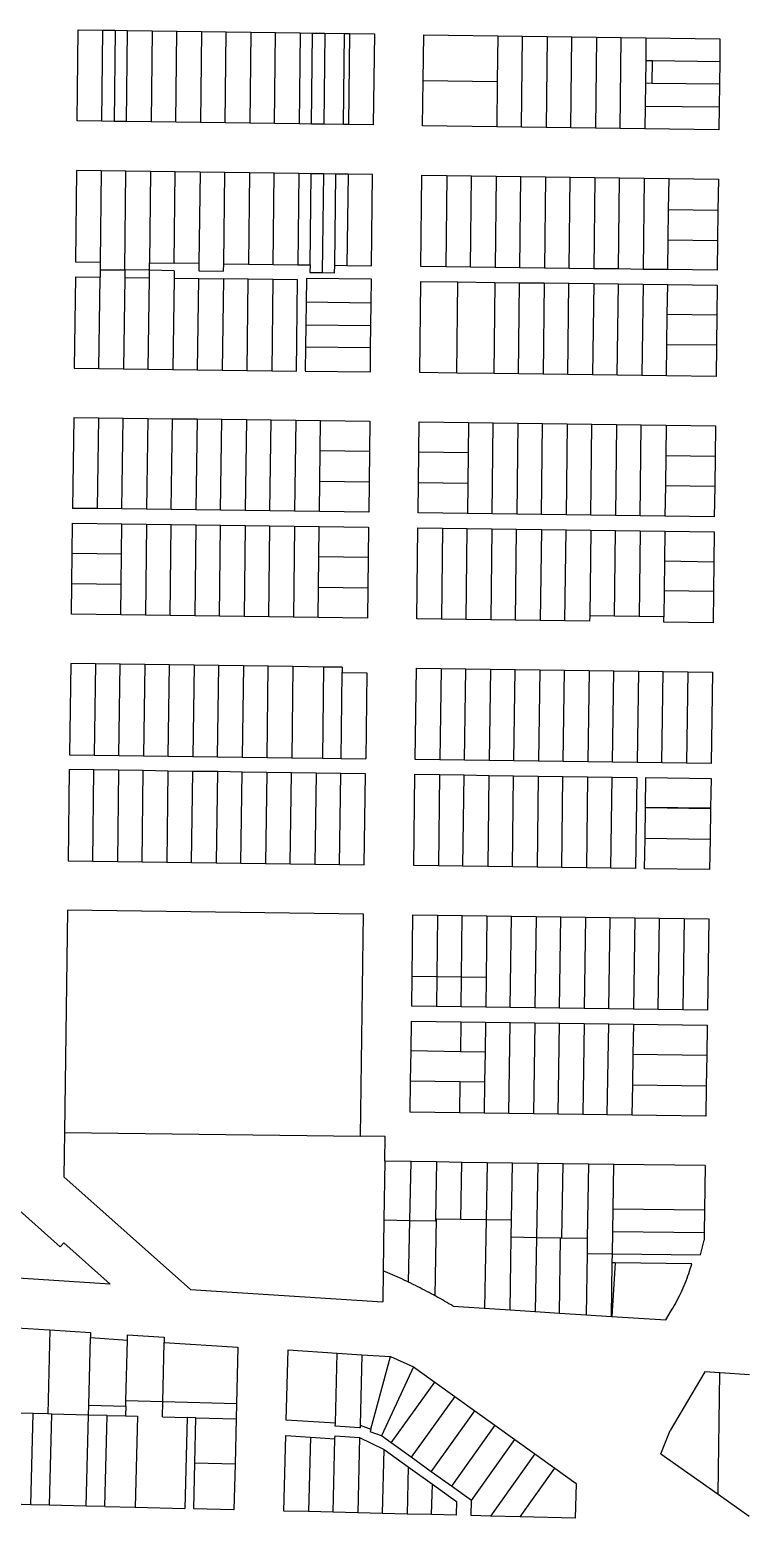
# Model space of a CAD drawing. Header units: inches. Extents: x 486468 to 494399, y 5455955 to 5460553.
# Drawn here: x 493224 to 493515, y 5455977 to 5456584 of the extents above; entities that cross this region are included whole.
import ezdxf

# ---------------------------------------------------------------- set-up
doc = ezdxf.new("R2010")
doc.units = ezdxf.units.IN
doc.header["$MEASUREMENT"] = 0
doc.layers.add('ParcelLines', color=10, linetype='Continuous')

msp = doc.modelspace()

# ---------------------------------------------------------------- linework, layer by layer
at = {"layer": 'ParcelLines', "color": 1}
for p, q in [((493243.225, 5456546.582), (493243.666, 5456583.76)), ((493243.666, 5456583.76), (493253.722, 5456583.621)), ((493253.282, 5456546.445), (493253.722, 5456583.621)), ((493253.722, 5456583.621), (493258.75, 5456583.552)), ((493258.75, 5456583.552), (493258.31, 5456546.377)), ((493258.75, 5456583.552), (493263.778, 5456583.482)), ((493263.338, 5456546.308), (493263.778, 5456583.482)), ((493263.778, 5456583.482), (493273.834, 5456583.344)), ((493273.834, 5456583.344), (493273.395, 5456546.171)), ((493273.834, 5456583.344), (493283.891, 5456583.205)), ((493283.452, 5456546.034), (493283.891, 5456583.205)), ((493283.891, 5456583.205), (493293.947, 5456583.066)), ((493293.947, 5456583.066), (493293.509, 5456545.897)), ((493293.947, 5456583.066), (493304.003, 5456582.927)), ((493303.565, 5456545.76), (493304.003, 5456582.927)), ((493304.003, 5456582.927), (493314.059, 5456582.789)), ((493314.059, 5456582.789), (493313.622, 5456545.623)), ((493314.059, 5456582.789), (493324.115, 5456582.65)), ((493323.679, 5456545.485), (493324.115, 5456582.65)), ((493324.115, 5456582.65), (493334.171, 5456582.511)), ((493334.171, 5456582.511), (493333.736, 5456545.348)), ((493334.171, 5456582.511), (493339.2, 5456582.442)), ((493338.764, 5456545.28), (493339.2, 5456582.442)), ((493339.2, 5456582.442), (493344.228, 5456582.373)), ((493344.228, 5456582.373), (493343.792, 5456545.211)), ((493344.228, 5456582.373), (493352.151, 5456582.263)), ((493351.716, 5456545.103), (493352.151, 5456582.263)), ((493352.151, 5456582.263), (493354.284, 5456582.234)), ((493354.284, 5456582.234), (493353.849, 5456545.074)), ((493354.284, 5456582.234), (493364.34, 5456582.095)), ((493364.34, 5456582.095), (493363.906, 5456544.937)), ((493384.225, 5456563.125), (493384.455, 5456581.725)), ((493384.455, 5456581.725), (493414.654, 5456581.326)), ((493414.654, 5456581.326), (493414.425, 5456562.726)), ((493414.654, 5456581.326), (493424.704, 5456581.196)), ((493424.255, 5456544.046), (493424.704, 5456581.196)), ((493424.704, 5456581.196), (493434.754, 5456581.066)), ((493434.754, 5456581.066), (493434.305, 5456543.906)), ((493434.754, 5456581.066), (493444.804, 5456580.926)), ((493444.355, 5456543.777), (493444.804, 5456580.926)), ((493444.804, 5456580.926), (493454.904, 5456580.796)), ((493454.904, 5456580.796), (493454.455, 5456543.647)), ((493454.904, 5456580.796), (493464.954, 5456580.666)), ((493464.505, 5456543.507), (493464.954, 5456580.666)), ((493464.954, 5456580.666), (493475.004, 5456580.526)), ((493475.004, 5456580.526), (493474.894, 5456571.226)), ((493475.004, 5456580.526), (493505.154, 5456580.127)), ((493505.154, 5456580.127), (493505.054, 5456570.828)), ((493474.894, 5456571.226), (493474.774, 5456561.926)), ((493474.894, 5456571.226), (493477.654, 5456571.186)), ((493477.504, 5456561.886), (493477.654, 5456571.186)), ((493477.654, 5456571.186), (493505.054, 5456570.828)), ((493505.054, 5456570.828), (493504.954, 5456561.528)), ((493384.005, 5456544.575), (493384.225, 5456563.125)), ((493384.225, 5456563.125), (493414.425, 5456562.726)), ((493414.425, 5456562.726), (493414.205, 5456544.176)), ((493474.774, 5456561.926), (493474.664, 5456552.677)), ((493477.504, 5456561.886), (493474.774, 5456561.926)), ((493504.954, 5456561.528), (493477.504, 5456561.886)), ((493504.954, 5456561.528), (493504.854, 5456552.278)), ((493474.664, 5456552.677), (493474.555, 5456543.377)), ((493474.664, 5456552.677), (493504.854, 5456552.278)), ((493504.854, 5456552.278), (493504.754, 5456542.978)), ((493253.282, 5456546.445), (493243.225, 5456546.582)), ((493258.31, 5456546.377), (493253.282, 5456546.445)), ((493263.338, 5456546.308), (493258.31, 5456546.377)), ((493273.395, 5456546.171), (493263.338, 5456546.308)), ((493283.452, 5456546.034), (493273.395, 5456546.171)), ((493293.509, 5456545.897), (493283.452, 5456546.034)), ((493303.565, 5456545.76), (493293.509, 5456545.897)), ((493313.622, 5456545.623), (493303.565, 5456545.76)), ((493323.679, 5456545.485), (493313.622, 5456545.623)), ((493333.736, 5456545.348), (493323.679, 5456545.485)), ((493338.764, 5456545.28), (493333.736, 5456545.348)), ((493343.792, 5456545.211), (493338.764, 5456545.28)), ((493351.716, 5456545.103), (493343.792, 5456545.211)), ((493353.849, 5456545.074), (493351.716, 5456545.103)), ((493363.906, 5456544.937), (493353.849, 5456545.074)), ((493414.205, 5456544.176), (493384.005, 5456544.575)), ((493424.255, 5456544.046), (493414.205, 5456544.176)), ((493434.305, 5456543.906), (493424.255, 5456544.046)), ((493444.355, 5456543.777), (493434.305, 5456543.906)), ((493454.455, 5456543.647), (493444.355, 5456543.777)), ((493464.505, 5456543.507), (493454.455, 5456543.647)), ((493474.555, 5456543.377), (493464.505, 5456543.507)), ((493504.754, 5456542.978), (493474.555, 5456543.377)), ((493243.007, 5456526.323), (493242.608, 5456489.123)), ((493253.057, 5456526.194), (493243.007, 5456526.323)), ((493253.057, 5456526.194), (493252.658, 5456488.973)), ((493263.157, 5456526.054), (493253.057, 5456526.194)), ((493262.658, 5456485.823), (493263.157, 5456526.054)), ((493273.207, 5456525.924), (493263.157, 5456526.054)), ((493273.207, 5456525.924), (493272.758, 5456488.724)), ((493283.256, 5456525.794), (493273.207, 5456525.924)), ((493282.808, 5456488.591), (493283.256, 5456525.794)), ((493293.356, 5456525.654), (493283.256, 5456525.794)), ((493293.356, 5456525.654), (493292.895, 5456488.457)), ((493303.406, 5456525.524), (493293.356, 5456525.654)), ((493302.958, 5456488.324), (493303.406, 5456525.524)), ((493313.456, 5456525.394), (493303.406, 5456525.524)), ((493313.456, 5456525.394), (493313.008, 5456488.194)), ((493323.506, 5456525.264), (493313.456, 5456525.394)), ((493323.056, 5456488.064), (493323.506, 5456525.264)), ((493333.606, 5456525.124), (493323.506, 5456525.264)), ((493333.606, 5456525.124), (493333.106, 5456487.934)), ((493338.606, 5456525.065), (493333.606, 5456525.124)), ((493338.156, 5456487.874), (493338.606, 5456525.065)), ((493343.656, 5456524.995), (493338.606, 5456525.065)), ((493343.656, 5456524.995), (493343.106, 5456484.755)), ((493348.706, 5456524.925), (493343.656, 5456524.995)), ((493348.206, 5456487.726), (493348.706, 5456524.925)), ((493353.706, 5456524.855), (493348.706, 5456524.925)), ((493353.706, 5456524.855), (493353.156, 5456487.656)), ((493363.656, 5456524.725), (493353.706, 5456524.855)), ((493363.206, 5456487.526), (493363.656, 5456524.725)), ((493383.306, 5456487.276), (493383.755, 5456524.425)), ((493383.755, 5456524.425), (493393.855, 5456524.295)), ((493393.855, 5456524.295), (493393.406, 5456487.146)), ((493393.855, 5456524.295), (493403.905, 5456524.155)), ((493403.456, 5456487.016), (493403.905, 5456524.155)), ((493403.905, 5456524.155), (493413.955, 5456524.026)), ((493413.955, 5456524.026), (493413.506, 5456486.876)), ((493413.955, 5456524.026), (493424.005, 5456523.897)), ((493423.556, 5456486.746), (493424.005, 5456523.897)), ((493424.005, 5456523.897), (493434.055, 5456523.757)), ((493434.055, 5456523.757), (493433.656, 5456486.607)), ((493434.055, 5456523.757), (493444.155, 5456523.627)), ((493443.706, 5456486.477), (493444.155, 5456523.627)), ((493444.155, 5456523.627), (493454.205, 5456523.497)), ((493454.205, 5456523.497), (493453.755, 5456486.347)), ((493454.205, 5456523.497), (493464.255, 5456523.367)), ((493463.805, 5456486.217), (493464.255, 5456523.367)), ((493464.255, 5456523.367), (493474.305, 5456523.227)), ((493474.305, 5456523.227), (493473.855, 5456486.077)), ((493474.305, 5456523.227), (493484.405, 5456523.097)), ((493484.245, 5456510.327), (493484.405, 5456523.097)), ((493484.405, 5456523.097), (493504.505, 5456522.828)), ((493504.505, 5456522.828), (493504.345, 5456510.028)), ((493484.105, 5456498.127), (493484.245, 5456510.327)), ((493504.345, 5456510.028), (493484.245, 5456510.327)), ((493504.345, 5456510.028), (493504.205, 5456497.878)), ((493483.955, 5456485.947), (493484.105, 5456498.127)), ((493484.105, 5456498.127), (493504.205, 5456497.878)), ((493504.205, 5456497.878), (493504.055, 5456485.678)), ((493242.608, 5456489.123), (493252.658, 5456488.973)), ((493252.658, 5456488.973), (493252.608, 5456485.942)), ((493272.758, 5456488.724), (493282.808, 5456488.591)), ((493272.758, 5456485.674), (493272.758, 5456488.724)), ((493292.895, 5456488.457), (493282.808, 5456488.591)), ((493292.895, 5456488.457), (493292.858, 5456485.424)), ((493302.908, 5456485.274), (493302.958, 5456488.324)), ((493302.958, 5456488.324), (493313.008, 5456488.194)), ((493313.008, 5456488.194), (493323.056, 5456488.064)), ((493323.056, 5456488.064), (493333.106, 5456487.934)), ((493242.524, 5456483.027), (493242.109, 5456445.824)), ((493242.524, 5456483.027), (493252.574, 5456482.896)), ((493252.159, 5456445.694), (493252.574, 5456482.896)), ((493252.608, 5456485.942), (493252.574, 5456482.896)), ((493252.608, 5456485.942), (493262.658, 5456485.823)), ((493262.658, 5456482.773), (493262.209, 5456445.564)), ((493262.658, 5456485.823), (493262.658, 5456482.773)), ((493272.758, 5456485.674), (493262.658, 5456485.823)), ((493262.658, 5456482.773), (493272.708, 5456482.624)), ((493272.259, 5456445.424), (493272.708, 5456482.624)), ((493272.708, 5456482.624), (493272.758, 5456485.674)), ((493282.808, 5456485.524), (493272.758, 5456485.674)), ((493282.758, 5456482.474), (493282.308, 5456445.294)), ((493282.808, 5456485.524), (493282.758, 5456482.474)), ((493282.758, 5456482.474), (493292.808, 5456482.374)), ((493292.358, 5456445.165), (493292.808, 5456482.374)), ((493292.808, 5456482.374), (493302.858, 5456482.224)), ((493292.858, 5456485.424), (493302.908, 5456485.274)), ((493302.858, 5456482.224), (493302.408, 5456445.025)), ((493312.908, 5456482.084), (493302.858, 5456482.224)), ((493312.458, 5456444.895), (493312.908, 5456482.084)), ((493322.958, 5456481.954), (493312.908, 5456482.084)), ((493322.958, 5456481.954), (493322.508, 5456444.755)), ((493333.006, 5456481.825), (493322.958, 5456481.954)), ((493333.106, 5456487.934), (493338.156, 5456487.874)), ((493336.706, 5456482.375), (493336.578, 5456472.625)), ((493363.156, 5456482.026), (493336.706, 5456482.375)), ((493338.156, 5456487.874), (493338.106, 5456484.825)), ((493338.106, 5456484.825), (493343.106, 5456484.755)), ((493343.106, 5456484.755), (493348.156, 5456484.675)), ((493348.156, 5456484.675), (493348.206, 5456487.726)), ((493348.206, 5456487.726), (493353.156, 5456487.656)), ((493353.156, 5456487.656), (493363.206, 5456487.526)), ((493363.046, 5456472.276), (493363.156, 5456482.026)), ((493393.406, 5456487.146), (493383.306, 5456487.276)), ((493403.456, 5456487.016), (493393.406, 5456487.146)), ((493413.506, 5456486.876), (493403.456, 5456487.016)), ((493423.556, 5456486.746), (493413.506, 5456486.876)), ((493433.656, 5456486.607), (493423.556, 5456486.746)), ((493443.706, 5456486.477), (493433.656, 5456486.607)), ((493453.755, 5456486.347), (493443.706, 5456486.477)), ((493463.805, 5456486.217), (493453.755, 5456486.347)), ((493473.855, 5456486.077), (493463.805, 5456486.217)), ((493483.955, 5456485.947), (493473.855, 5456486.077)), ((493504.055, 5456485.678), (493483.955, 5456485.947)), ((493332.558, 5456444.625), (493333.006, 5456481.825)), ((493382.808, 5456443.977), (493383.256, 5456481.176)), ((493383.256, 5456481.176), (493398.356, 5456480.976)), ((493397.908, 5456443.787), (493398.356, 5456480.976)), ((493398.356, 5456480.976), (493413.456, 5456480.776)), ((493413.456, 5456480.776), (493413.007, 5456443.587)), ((493413.456, 5456480.776), (493423.506, 5456480.636)), ((493423.057, 5456443.457), (493423.506, 5456480.636)), ((493423.506, 5456480.636), (493433.556, 5456480.507)), ((493433.556, 5456480.507), (493433.107, 5456443.327)), ((493433.556, 5456480.507), (493443.606, 5456480.377)), ((493443.156, 5456443.208), (493443.606, 5456480.377)), ((493443.606, 5456480.377), (493453.706, 5456480.247)), ((493453.706, 5456480.247), (493453.256, 5456443.078)), ((493453.706, 5456480.247), (493463.755, 5456480.107)), ((493463.306, 5456442.948), (493463.755, 5456480.107)), ((493463.755, 5456480.107), (493473.805, 5456479.977)), ((493473.805, 5456479.977), (493473.356, 5456442.818)), ((493473.805, 5456479.977), (493483.855, 5456479.847)), ((493483.705, 5456467.678), (493483.855, 5456479.847)), ((493483.855, 5456479.847), (493504.005, 5456479.578)), ((493504.005, 5456479.578), (493503.855, 5456467.428)), ((493336.578, 5456472.625), (493336.458, 5456463.475)), ((493363.046, 5456472.276), (493336.578, 5456472.625)), ((493362.938, 5456463.176), (493363.046, 5456472.276)), ((493483.556, 5456455.478), (493483.705, 5456467.678)), ((493503.855, 5456467.428), (493483.705, 5456467.678)), ((493503.855, 5456467.428), (493503.705, 5456455.228)), ((493336.458, 5456463.475), (493336.338, 5456454.375)), ((493336.458, 5456463.475), (493362.938, 5456463.176)), ((493362.828, 5456454.026), (493362.938, 5456463.176)), ((493336.338, 5456454.375), (493336.208, 5456444.625)), ((493362.828, 5456454.026), (493336.338, 5456454.375)), ((493362.708, 5456444.275), (493362.828, 5456454.026)), ((493483.406, 5456442.688), (493483.556, 5456455.478)), ((493483.556, 5456455.478), (493503.705, 5456455.228)), ((493503.705, 5456455.228), (493503.556, 5456442.428)), ((493242.109, 5456445.824), (493252.159, 5456445.694)), ((493252.159, 5456445.694), (493262.209, 5456445.564)), ((493262.209, 5456445.564), (493272.259, 5456445.424)), ((493272.259, 5456445.424), (493282.308, 5456445.294)), ((493282.308, 5456445.294), (493292.358, 5456445.165)), ((493292.358, 5456445.165), (493302.408, 5456445.025)), ((493302.408, 5456445.025), (493312.458, 5456444.895)), ((493312.458, 5456444.895), (493322.508, 5456444.755)), ((493322.508, 5456444.755), (493332.558, 5456444.625)), ((493336.208, 5456444.625), (493362.708, 5456444.275)), ((493397.908, 5456443.787), (493382.808, 5456443.977)), ((493413.007, 5456443.587), (493397.908, 5456443.787)), ((493423.057, 5456443.457), (493413.007, 5456443.587)), ((493433.107, 5456443.327), (493423.057, 5456443.457)), ((493443.156, 5456443.208), (493433.107, 5456443.327)), ((493453.256, 5456443.078), (493443.156, 5456443.208)), ((493463.306, 5456442.948), (493453.256, 5456443.078)), ((493473.356, 5456442.818), (493463.306, 5456442.948)), ((493483.406, 5456442.688), (493473.356, 5456442.818)), ((493503.556, 5456442.428), (493483.406, 5456442.688)), ((493241.909, 5456425.724), (493241.411, 5456388.625)), ((493241.909, 5456425.724), (493251.909, 5456425.594)), ((493251.909, 5456425.594), (493251.461, 5456388.495)), ((493251.909, 5456425.594), (493261.959, 5456425.454)), ((493261.511, 5456388.365), (493261.959, 5456425.454)), ((493261.959, 5456425.454), (493272.009, 5456425.324)), ((493272.009, 5456425.324), (493271.56, 5456388.225)), ((493272.009, 5456425.324), (493282.059, 5456425.184)), ((493281.61, 5456388.095), (493282.059, 5456425.184)), ((493282.059, 5456425.184), (493292.109, 5456425.054)), ((493292.109, 5456425.054), (493291.66, 5456387.965)), ((493292.109, 5456425.054), (493302.159, 5456424.925)), ((493301.709, 5456387.825), (493302.159, 5456424.925)), ((493302.159, 5456424.925), (493312.209, 5456424.786)), ((493312.209, 5456424.786), (493311.759, 5456387.696)), ((493312.209, 5456424.786), (493322.258, 5456424.656)), ((493321.809, 5456387.566), (493322.258, 5456424.656)), ((493322.258, 5456424.656), (493332.308, 5456424.526)), ((493332.308, 5456424.526), (493331.859, 5456387.426)), ((493332.308, 5456424.526), (493342.358, 5456424.396)), ((493342.228, 5456412.026), (493342.358, 5456424.396)), ((493342.358, 5456424.396), (493362.458, 5456424.126)), ((493362.458, 5456424.126), (493362.328, 5456411.776)), ((493382.428, 5456411.527), (493382.558, 5456423.877)), ((493382.558, 5456423.877), (493402.708, 5456423.617)), ((493402.708, 5456423.617), (493402.558, 5456411.227)), ((493402.708, 5456423.617), (493412.758, 5456423.487)), ((493412.358, 5456386.378), (493412.758, 5456423.487)), ((493412.758, 5456423.487), (493422.808, 5456423.357)), ((493422.808, 5456423.357), (493422.408, 5456386.248)), ((493422.808, 5456423.357), (493432.858, 5456423.237)), ((493432.458, 5456386.118), (493432.858, 5456423.237)), ((493432.858, 5456423.237), (493442.957, 5456423.107)), ((493442.957, 5456423.107), (493442.508, 5456385.978)), ((493442.957, 5456423.107), (493453.007, 5456422.978)), ((493452.558, 5456385.848), (493453.007, 5456422.978)), ((493453.007, 5456422.978), (493463.057, 5456422.848)), ((493463.057, 5456422.848), (493462.658, 5456385.719)), ((493463.057, 5456422.848), (493473.107, 5456422.718)), ((493472.708, 5456385.579), (493473.107, 5456422.718)), ((493473.107, 5456422.718), (493483.207, 5456422.588)), ((493483.207, 5456422.588), (493483.057, 5456410.229)), ((493483.207, 5456422.588), (493503.306, 5456422.329)), ((493503.306, 5456422.329), (493503.157, 5456409.929)), ((493342.089, 5456399.676), (493342.228, 5456412.026)), ((493362.328, 5456411.776), (493342.228, 5456412.026)), ((493362.328, 5456411.776), (493362.198, 5456399.426)), ((493382.288, 5456399.127), (493382.428, 5456411.527)), ((493402.558, 5456411.227), (493382.428, 5456411.527)), ((493402.558, 5456411.227), (493402.408, 5456398.877)), ((493483.057, 5456410.229), (493482.907, 5456397.829)), ((493483.057, 5456410.229), (493503.157, 5456409.929)), ((493503.157, 5456409.929), (493503.007, 5456397.579)), ((493341.959, 5456387.296), (493342.089, 5456399.676)), ((493342.089, 5456399.676), (493362.198, 5456399.426)), ((493362.198, 5456399.426), (493362.059, 5456387.026)), ((493382.158, 5456386.777), (493382.288, 5456399.127)), ((493382.288, 5456399.127), (493402.408, 5456398.877)), ((493402.408, 5456398.877), (493402.258, 5456386.508)), ((493482.907, 5456397.829), (493482.758, 5456385.449)), ((493503.007, 5456397.579), (493482.907, 5456397.829)), ((493503.007, 5456397.579), (493502.857, 5456385.179)), ((493251.461, 5456388.495), (493241.411, 5456388.625)), ((493261.511, 5456388.365), (493251.461, 5456388.495)), ((493271.56, 5456388.225), (493261.511, 5456388.365)), ((493281.61, 5456388.095), (493271.56, 5456388.225)), ((493291.66, 5456387.965), (493281.61, 5456388.095)), ((493301.709, 5456387.825), (493291.66, 5456387.965)), ((493311.759, 5456387.696), (493301.709, 5456387.825)), ((493321.809, 5456387.566), (493311.759, 5456387.696)), ((493331.859, 5456387.426), (493321.809, 5456387.566)), ((493341.959, 5456387.296), (493331.859, 5456387.426)), ((493362.059, 5456387.026), (493341.959, 5456387.296)), ((493402.258, 5456386.508), (493382.158, 5456386.777)), ((493412.358, 5456386.378), (493402.258, 5456386.508)), ((493422.408, 5456386.248), (493412.358, 5456386.378)), ((493432.458, 5456386.118), (493422.408, 5456386.248)), ((493442.508, 5456385.978), (493432.458, 5456386.118)), ((493452.558, 5456385.848), (493442.508, 5456385.978)), ((493462.658, 5456385.719), (493452.558, 5456385.848)), ((493472.708, 5456385.579), (493462.658, 5456385.719)), ((493482.758, 5456385.449), (493472.708, 5456385.579)), ((493502.857, 5456385.179), (493482.758, 5456385.449)), ((493241.211, 5456370.324), (493241.361, 5456382.525)), ((493241.361, 5456382.525), (493261.461, 5456382.255)), ((493261.311, 5456370.075), (493261.461, 5456382.255)), ((493261.461, 5456382.255), (493271.511, 5456382.125)), ((493271.511, 5456382.125), (493271.061, 5456345.066)), ((493271.511, 5456382.125), (493281.56, 5456381.985)), ((493281.111, 5456344.926), (493281.56, 5456381.985)), ((493281.56, 5456381.985), (493291.61, 5456381.855)), ((493291.61, 5456381.855), (493291.161, 5456344.786)), ((493291.61, 5456381.855), (493301.66, 5456381.725)), ((493301.211, 5456344.656), (493301.66, 5456381.725)), ((493301.66, 5456381.725), (493311.709, 5456381.586)), ((493311.709, 5456381.586), (493311.261, 5456344.516)), ((493311.709, 5456381.586), (493321.759, 5456381.456)), ((493321.311, 5456344.376), (493321.759, 5456381.456)), ((493321.759, 5456381.456), (493331.809, 5456381.326)), ((493331.809, 5456381.326), (493331.411, 5456344.237)), ((493331.809, 5456381.326), (493341.859, 5456381.196)), ((493341.729, 5456368.827), (493341.859, 5456381.196)), ((493341.859, 5456381.196), (493361.959, 5456380.927)), ((493361.959, 5456380.927), (493361.829, 5456368.577)), ((493381.66, 5456343.527), (493382.059, 5456380.677)), ((493382.059, 5456380.677), (493392.158, 5456380.538)), ((493392.158, 5456380.538), (493391.71, 5456343.397)), ((493392.158, 5456380.538), (493402.208, 5456380.408)), ((493401.809, 5456343.258), (493402.208, 5456380.408)), ((493402.208, 5456380.408), (493412.258, 5456380.278)), ((493412.258, 5456380.278), (493411.859, 5456343.128)), ((493412.258, 5456380.278), (493422.308, 5456380.148)), ((493421.909, 5456342.989), (493422.308, 5456380.148)), ((493422.308, 5456380.148), (493432.408, 5456380.008)), ((493432.408, 5456380.008), (493431.959, 5456342.859)), ((493432.408, 5456380.008), (493442.458, 5456379.878)), ((493442.009, 5456342.719), (493442.458, 5456379.878)), ((493442.458, 5456379.878), (493452.508, 5456379.738)), ((493452.508, 5456379.738), (493452.108, 5456344.729)), ((493452.508, 5456379.738), (493462.558, 5456379.609)), ((493462.158, 5456344.599), (493462.558, 5456379.609)), ((493462.558, 5456379.609), (493472.608, 5456379.479)), ((493472.608, 5456379.479), (493472.208, 5456344.47)), ((493472.608, 5456379.479), (493482.708, 5456379.339)), ((493482.708, 5456379.339), (493482.548, 5456367.179)), ((493482.708, 5456379.339), (493502.808, 5456379.079)), ((493502.808, 5456379.079), (493502.658, 5456366.879)), ((493241.061, 5456357.874), (493241.211, 5456370.324)), ((493241.211, 5456370.324), (493261.311, 5456370.075)), ((493261.161, 5456357.625), (493261.311, 5456370.075)), ((493341.59, 5456356.477), (493341.729, 5456368.827)), ((493361.829, 5456368.577), (493341.729, 5456368.827)), ((493361.829, 5456368.577), (493361.69, 5456356.177)), ((493482.548, 5456367.179), (493482.398, 5456354.98)), ((493482.548, 5456367.179), (493502.658, 5456366.879)), ((493502.658, 5456366.879), (493502.508, 5456354.73)), ((493240.911, 5456345.475), (493241.061, 5456357.874)), ((493261.161, 5456357.625), (493241.061, 5456357.874)), ((493261.011, 5456345.206), (493261.161, 5456357.625)), ((493341.461, 5456344.097), (493341.59, 5456356.477)), ((493341.59, 5456356.477), (493361.69, 5456356.177)), ((493361.69, 5456356.177), (493361.56, 5456343.827)), ((493482.398, 5456354.98), (493482.258, 5456344.33)), ((493502.508, 5456354.73), (493482.398, 5456354.98)), ((493502.508, 5456354.73), (493502.358, 5456341.93)), ((493261.011, 5456345.206), (493240.911, 5456345.475)), ((493271.061, 5456345.066), (493261.011, 5456345.206)), ((493281.111, 5456344.926), (493271.061, 5456345.066)), ((493291.161, 5456344.786), (493281.111, 5456344.926)), ((493301.211, 5456344.656), (493291.161, 5456344.786)), ((493311.261, 5456344.516), (493301.211, 5456344.656)), ((493321.311, 5456344.376), (493311.261, 5456344.516)), ((493331.411, 5456344.237), (493321.311, 5456344.376)), ((493341.461, 5456344.097), (493331.411, 5456344.237)), ((493361.56, 5456343.827), (493341.461, 5456344.097)), ((493391.71, 5456343.397), (493381.66, 5456343.527)), ((493401.809, 5456343.258), (493391.71, 5456343.397)), ((493411.859, 5456343.128), (493401.809, 5456343.258)), ((493421.909, 5456342.989), (493411.859, 5456343.128)), ((493431.959, 5456342.859), (493421.909, 5456342.989)), ((493442.009, 5456342.719), (493431.959, 5456342.859)), ((493452.058, 5456342.579), (493442.009, 5456342.719)), ((493452.108, 5456344.729), (493452.058, 5456342.579)), ((493462.158, 5456344.599), (493452.108, 5456344.729)), ((493472.208, 5456344.47), (493462.158, 5456344.599)), ((493482.258, 5456344.33), (493472.208, 5456344.47)), ((493482.258, 5456342.18), (493482.258, 5456344.33)), ((493502.358, 5456341.93), (493482.258, 5456342.18)), ((493240.662, 5456325.325), (493240.113, 5456288.176)), ((493250.712, 5456325.185), (493240.662, 5456325.325)), ((493250.712, 5456325.185), (493250.213, 5456288.036)), ((493260.762, 5456325.056), (493250.712, 5456325.185)), ((493260.263, 5456287.896), (493260.762, 5456325.056)), ((493270.811, 5456324.916), (493260.762, 5456325.056)), ((493270.811, 5456324.916), (493270.312, 5456287.766)), ((493280.861, 5456324.776), (493270.811, 5456324.916)), ((493280.362, 5456287.627), (493280.861, 5456324.776)), ((493290.911, 5456324.646), (493280.861, 5456324.776)), ((493290.911, 5456324.646), (493290.412, 5456287.487)), ((493300.961, 5456324.506), (493290.911, 5456324.646)), ((493300.462, 5456287.347), (493300.961, 5456324.506)), ((493311.061, 5456324.376), (493300.961, 5456324.506)), ((493311.061, 5456324.376), (493310.512, 5456287.217)), ((493321.111, 5456324.236), (493311.061, 5456324.376)), ((493320.612, 5456287.077), (493321.111, 5456324.236)), ((493331.161, 5456324.098), (493321.111, 5456324.236)), ((493331.161, 5456324.098), (493330.661, 5456286.937)), ((493343.661, 5456323.928), (493331.161, 5456324.098)), ((493343.661, 5456323.928), (493343.161, 5456286.768)), ((493351.261, 5456323.828), (493343.661, 5456323.928)), ((493350.761, 5456286.668), (493351.211, 5456321.678)), ((493351.261, 5456323.828), (493351.211, 5456321.678)), ((493351.211, 5456321.678), (493361.261, 5456321.578)), ((493361.261, 5456321.578), (493360.811, 5456286.528)), ((493380.961, 5456286.228), (493381.46, 5456323.428)), ((493381.46, 5456323.428), (493391.51, 5456323.288)), ((493391.51, 5456323.288), (493391.011, 5456286.098)), ((493391.51, 5456323.288), (493401.56, 5456323.158)), ((493401.061, 5456285.958), (493401.56, 5456323.158)), ((493401.56, 5456323.158), (493411.61, 5456323.029)), ((493411.61, 5456323.029), (493411.111, 5456285.828)), ((493411.61, 5456323.029), (493421.66, 5456322.899)), ((493421.161, 5456285.7), (493421.66, 5456322.899)), ((493421.66, 5456322.899), (493431.71, 5456322.769)), ((493431.71, 5456322.769), (493431.21, 5456285.57)), ((493431.71, 5456322.769), (493441.81, 5456322.629)), ((493441.26, 5456285.43), (493441.81, 5456322.629)), ((493441.81, 5456322.629), (493451.859, 5456322.499)), ((493451.859, 5456322.499), (493451.31, 5456285.3)), ((493451.859, 5456322.499), (493461.909, 5456322.359)), ((493461.36, 5456285.17), (493461.909, 5456322.359)), ((493461.909, 5456322.359), (493471.959, 5456322.229)), ((493471.959, 5456322.229), (493471.41, 5456285.03)), ((493471.959, 5456322.229), (493482.008, 5456322.1)), ((493481.46, 5456284.9), (493482.008, 5456322.1)), ((493482.008, 5456322.1), (493492.058, 5456321.97)), ((493492.058, 5456321.97), (493491.51, 5456284.771)), ((493492.058, 5456321.97), (493502.108, 5456321.83)), ((493502.108, 5456321.83), (493501.56, 5456284.631)), ((493240.113, 5456288.176), (493250.213, 5456288.036)), ((493250.213, 5456288.036), (493260.263, 5456287.896)), ((493260.263, 5456287.896), (493270.312, 5456287.766)), ((493270.312, 5456287.766), (493280.362, 5456287.627)), ((493240.063, 5456282.076), (493239.564, 5456244.876)), ((493250.113, 5456281.936), (493240.063, 5456282.076)), ((493249.614, 5456244.736), (493250.113, 5456281.936)), ((493260.163, 5456281.806), (493250.113, 5456281.936)), ((493260.163, 5456281.806), (493259.664, 5456244.606)), ((493270.213, 5456281.666), (493260.163, 5456281.806)), ((493269.714, 5456244.467), (493270.213, 5456281.666)), ((493280.263, 5456281.527), (493270.213, 5456281.666)), ((493280.362, 5456287.627), (493290.412, 5456287.487)), ((493290.412, 5456287.487), (493300.462, 5456287.347)), ((493300.462, 5456287.347), (493310.512, 5456287.217)), ((493310.512, 5456287.217), (493320.612, 5456287.077)), ((493320.612, 5456287.077), (493330.661, 5456286.937)), ((493330.661, 5456286.937), (493343.161, 5456286.768)), ((493343.161, 5456286.768), (493350.761, 5456286.668)), ((493350.761, 5456286.668), (493360.811, 5456286.528)), ((493391.011, 5456286.098), (493380.961, 5456286.228)), ((493401.061, 5456285.958), (493391.011, 5456286.098)), ((493411.111, 5456285.828), (493401.061, 5456285.958)), ((493421.161, 5456285.7), (493411.111, 5456285.828)), ((493431.21, 5456285.57), (493421.161, 5456285.7)), ((493441.26, 5456285.43), (493431.21, 5456285.57)), ((493451.31, 5456285.3), (493441.26, 5456285.43)), ((493461.36, 5456285.17), (493451.31, 5456285.3)), ((493471.41, 5456285.03), (493461.36, 5456285.17)), ((493481.46, 5456284.9), (493471.41, 5456285.03)), ((493491.51, 5456284.771), (493481.46, 5456284.9)), ((493501.56, 5456284.631), (493491.51, 5456284.771)), ((493280.263, 5456281.527), (493279.764, 5456244.327)), ((493290.362, 5456281.387), (493280.263, 5456281.527)), ((493289.814, 5456244.188), (493290.362, 5456281.387)), ((493300.412, 5456281.257), (493290.362, 5456281.387)), ((493300.412, 5456281.257), (493299.913, 5456244.048)), ((493310.462, 5456281.117), (493300.412, 5456281.257)), ((493309.963, 5456243.918), (493310.462, 5456281.117)), ((493320.512, 5456280.977), (493310.462, 5456281.117)), ((493320.512, 5456280.977), (493320.013, 5456243.778)), ((493330.562, 5456280.837), (493320.512, 5456280.977)), ((493330.063, 5456243.638), (493330.562, 5456280.837)), ((493340.611, 5456280.707), (493330.562, 5456280.837)), ((493340.611, 5456280.707), (493340.113, 5456243.508)), ((493350.661, 5456280.568), (493340.611, 5456280.707)), ((493350.163, 5456243.368), (493350.661, 5456280.568)), ((493360.761, 5456280.428), (493350.661, 5456280.568)), ((493360.213, 5456243.229), (493360.761, 5456280.428)), ((493380.362, 5456242.979), (493380.861, 5456280.179)), ((493380.861, 5456280.179), (493390.911, 5456280.039)), ((493390.911, 5456280.039), (493390.412, 5456242.839)), ((493390.911, 5456280.039), (493400.961, 5456279.899)), ((493400.461, 5456242.699), (493400.961, 5456279.899)), ((493400.961, 5456279.899), (493411.011, 5456279.759)), ((493411.011, 5456279.759), (493410.511, 5456242.569)), ((493411.011, 5456279.759), (493421.061, 5456279.62)), ((493420.561, 5456242.429), (493421.061, 5456279.62)), ((493421.061, 5456279.62), (493431.111, 5456279.48)), ((493431.111, 5456279.48), (493430.611, 5456242.29)), ((493431.111, 5456279.48), (493441.16, 5456279.34)), ((493440.661, 5456242.15), (493441.16, 5456279.34)), ((493441.16, 5456279.34), (493451.21, 5456279.21)), ((493451.21, 5456279.21), (493450.711, 5456242.01)), ((493451.21, 5456279.21), (493461.26, 5456279.07)), ((493460.711, 5456241.87), (493461.26, 5456279.07)), ((493461.26, 5456279.07), (493471.31, 5456278.93)), ((493471.31, 5456278.93), (493470.761, 5456241.73)), ((493474.8, 5456266.83), (493474.96, 5456278.88)), ((493474.96, 5456278.88), (493501.51, 5456278.531)), ((493501.51, 5456278.531), (493501.32, 5456266.471)), ((493474.63, 5456254.08), (493474.8, 5456266.48)), ((493474.8, 5456266.83), (493501.32, 5456266.471)), ((493474.8, 5456266.48), (493474.8, 5456266.83)), ((493501.31, 5456266.131), (493474.8, 5456266.48)), ((493501.31, 5456266.131), (493501.11, 5456253.731)), ((493501.32, 5456266.471), (493501.31, 5456266.131)), ((493474.461, 5456241.68), (493474.63, 5456254.08)), ((493474.63, 5456254.08), (493501.11, 5456253.731)), ((493501.11, 5456253.731), (493500.91, 5456241.332)), ((493239.564, 5456244.876), (493249.614, 5456244.736)), ((493249.614, 5456244.736), (493259.664, 5456244.606)), ((493259.664, 5456244.606), (493269.714, 5456244.467)), ((493269.714, 5456244.467), (493279.764, 5456244.327)), ((493279.764, 5456244.327), (493289.814, 5456244.188)), ((493289.814, 5456244.188), (493299.913, 5456244.048)), ((493299.913, 5456244.048), (493309.963, 5456243.918)), ((493309.963, 5456243.918), (493320.013, 5456243.778)), ((493320.013, 5456243.778), (493330.063, 5456243.638)), ((493330.063, 5456243.638), (493340.113, 5456243.508)), ((493340.113, 5456243.508), (493350.163, 5456243.368)), ((493350.163, 5456243.368), (493360.213, 5456243.229)), ((493390.412, 5456242.839), (493380.362, 5456242.979)), ((493400.461, 5456242.699), (493390.412, 5456242.839)), ((493410.511, 5456242.569), (493400.461, 5456242.699)), ((493420.561, 5456242.429), (493410.511, 5456242.569)), ((493430.611, 5456242.29), (493420.561, 5456242.429)), ((493440.661, 5456242.15), (493430.611, 5456242.29)), ((493450.711, 5456242.01), (493440.661, 5456242.15)), ((493460.711, 5456241.87), (493450.711, 5456242.01)), ((493470.761, 5456241.73), (493460.711, 5456241.87)), ((493500.91, 5456241.332), (493474.461, 5456241.68)), ((493239.264, 5456224.777), (493238.057, 5456134.177)), ((493359.963, 5456223.128), (493239.264, 5456224.777)), ((493358.715, 5456132.58), (493359.963, 5456223.128)), ((493379.723, 5456197.83), (493380.063, 5456222.88)), ((493380.063, 5456222.88), (493390.113, 5456222.74)), ((493390.113, 5456222.74), (493389.773, 5456197.7)), ((493390.113, 5456222.74), (493400.163, 5456222.6)), ((493399.823, 5456197.56), (493400.163, 5456222.6)), ((493400.163, 5456222.6), (493410.213, 5456222.47)), ((493410.213, 5456222.47), (493409.873, 5456197.43)), ((493410.213, 5456222.47), (493420.261, 5456222.33)), ((493419.713, 5456185.13), (493420.261, 5456222.33)), ((493420.261, 5456222.33), (493430.311, 5456222.191)), ((493430.311, 5456222.191), (493429.763, 5456184.99)), ((493430.311, 5456222.191), (493440.361, 5456222.051)), ((493439.813, 5456184.851), (493440.361, 5456222.051)), ((493440.361, 5456222.051), (493450.411, 5456221.921)), ((493450.411, 5456221.921), (493449.863, 5456184.721)), ((493450.411, 5456221.921), (493460.461, 5456221.781)), ((493459.913, 5456184.581), (493460.461, 5456221.781)), ((493460.461, 5456221.781), (493470.511, 5456221.641)), ((493470.511, 5456221.641), (493469.962, 5456184.441)), ((493470.511, 5456221.641), (493480.511, 5456221.511)), ((493480.011, 5456184.301), (493480.511, 5456221.511)), ((493480.511, 5456221.511), (493490.561, 5456221.371)), ((493490.561, 5456221.371), (493490.011, 5456184.171)), ((493490.561, 5456221.371), (493500.611, 5456221.232)), ((493500.611, 5456221.232), (493500.061, 5456184.031)), ((493379.563, 5456185.68), (493379.723, 5456197.83)), ((493379.723, 5456197.83), (493389.773, 5456197.7)), ((493389.773, 5456197.7), (493389.613, 5456185.54)), ((493389.773, 5456197.7), (493399.823, 5456197.56)), ((493399.663, 5456185.4), (493399.823, 5456197.56)), ((493399.823, 5456197.56), (493409.873, 5456197.43)), ((493409.873, 5456197.43), (493409.713, 5456185.27)), ((493389.613, 5456185.54), (493379.563, 5456185.68)), ((493399.663, 5456185.4), (493389.613, 5456185.54)), ((493409.713, 5456185.27), (493399.663, 5456185.4)), ((493419.713, 5456185.13), (493409.713, 5456185.27)), ((493429.763, 5456184.99), (493419.713, 5456185.13)), ((493439.813, 5456184.851), (493429.763, 5456184.99)), ((493449.863, 5456184.721), (493439.813, 5456184.851)), ((493459.913, 5456184.581), (493449.863, 5456184.721)), ((493469.962, 5456184.441), (493459.913, 5456184.581)), ((493379.304, 5456167.381), (493379.464, 5456179.58)), ((493379.464, 5456179.58), (493399.563, 5456179.31)), ((493399.563, 5456179.31), (493399.414, 5456167.081)), ((493399.563, 5456179.31), (493409.613, 5456179.17)), ((493409.613, 5456179.17), (493409.453, 5456166.931)), ((493409.613, 5456179.17), (493419.663, 5456179.03)), ((493419.114, 5456141.831), (493419.663, 5456179.03)), ((493419.663, 5456179.03), (493429.713, 5456178.89)), ((493429.713, 5456178.89), (493429.164, 5456141.691)), ((493429.713, 5456178.89), (493439.713, 5456178.76)), ((493439.213, 5456141.551), (493439.713, 5456178.76)), ((493439.713, 5456178.76), (493449.763, 5456178.621)), ((493449.763, 5456178.621), (493449.263, 5456141.412)), ((493449.763, 5456178.621), (493459.813, 5456178.481)), ((493459.263, 5456141.282), (493459.813, 5456178.481)), ((493459.813, 5456178.481), (493469.863, 5456178.341)), ((493480.011, 5456184.301), (493469.962, 5456184.441)), ((493490.011, 5456184.171), (493480.011, 5456184.301)), ((493500.061, 5456184.031), (493490.011, 5456184.171)), ((493469.863, 5456178.341), (493469.683, 5456165.932)), ((493469.863, 5456178.341), (493499.961, 5456177.932)), ((493499.961, 5456177.932), (493499.782, 5456165.532)), ((493379.134, 5456155.18), (493379.304, 5456167.381)), ((493399.414, 5456167.081), (493379.304, 5456167.381)), ((493409.453, 5456166.931), (493399.414, 5456167.081)), ((493409.453, 5456166.931), (493409.284, 5456154.731)), ((493469.683, 5456165.932), (493469.493, 5456153.532)), ((493499.782, 5456165.532), (493469.683, 5456165.932)), ((493499.782, 5456165.532), (493499.593, 5456153.132)), ((493378.964, 5456142.38), (493379.134, 5456155.18)), ((493379.134, 5456155.18), (493399.214, 5456154.881)), ((493399.214, 5456154.881), (493399.064, 5456142.101)), ((493399.214, 5456154.881), (493409.284, 5456154.731)), ((493409.284, 5456154.731), (493409.114, 5456141.971)), ((493469.493, 5456153.532), (493469.313, 5456141.142)), ((493469.493, 5456153.532), (493499.593, 5456153.132)), ((493499.593, 5456153.132), (493499.413, 5456140.732)), ((493399.064, 5456142.101), (493378.964, 5456142.38)), ((493409.114, 5456141.971), (493399.064, 5456142.101)), ((493419.114, 5456141.831), (493409.114, 5456141.971)), ((493429.164, 5456141.691), (493419.114, 5456141.831)), ((493439.213, 5456141.551), (493429.164, 5456141.691)), ((493449.263, 5456141.412), (493439.213, 5456141.551)), ((493459.263, 5456141.282), (493449.263, 5456141.412)), ((493469.313, 5456141.142), (493459.263, 5456141.282)), ((493499.413, 5456140.732), (493469.313, 5456141.142)), ((493187.918, 5456130.675), (493236.367, 5456087.577)), ((493238.057, 5456134.177), (493237.937, 5456125.217)), ((493238.057, 5456134.177), (493358.715, 5456132.58)), ((493368.764, 5456132.43), (493358.715, 5456132.58)), ((493368.615, 5456122.38), (493368.764, 5456132.43)), ((493237.937, 5456125.217), (493237.817, 5456116.077)), ((493368.615, 5456122.38), (493368.266, 5456098.48)), ((493379.315, 5456122.241), (493368.615, 5456122.38)), ((493378.816, 5456098.281), (493379.315, 5456122.241)), ((493389.614, 5456122.101), (493379.315, 5456122.241)), ((493389.614, 5456122.101), (493389.225, 5456098.931)), ((493399.964, 5456121.961), (493389.614, 5456122.101)), ((493399.565, 5456098.802), (493399.964, 5456121.961)), ((493410.264, 5456121.821), (493399.964, 5456121.961)), ((493410.264, 5456121.821), (493409.865, 5456098.662)), ((493420.614, 5456121.681), (493410.264, 5456121.821)), ((493420.235, 5456098.532), (493420.614, 5456121.681)), ((493430.914, 5456121.541), (493420.614, 5456121.681)), ((493430.914, 5456121.541), (493430.415, 5456091.382)), ((493441.214, 5456121.412), (493430.914, 5456121.541)), ((493440.765, 5456091.233), (493441.214, 5456121.412)), ((493451.564, 5456121.272), (493441.214, 5456121.412)), ((493451.564, 5456121.272), (493451.105, 5456091.083)), ((493461.863, 5456121.132), (493451.564, 5456121.272)), ((493461.594, 5456102.933), (493461.863, 5456121.132)), ((493499.113, 5456120.632), (493461.863, 5456121.132)), ((493499.113, 5456120.632), (493498.843, 5456102.483)), ((493237.817, 5456116.077), (493289.417, 5456070.129)), ((493461.454, 5456093.783), (493461.594, 5456102.933)), ((493498.843, 5456102.483), (493461.594, 5456102.933)), ((493498.843, 5456102.483), (493498.713, 5456093.333)), ((493368.266, 5456098.48), (493367.966, 5456077.781)), ((493368.266, 5456098.48), (493378.816, 5456098.281)), ((493378.316, 5456073.082), (493378.816, 5456098.281)), ((493378.816, 5456098.281), (493389.216, 5456098.082)), ((493389.116, 5456067.522), (493389.665, 5456098.921)), ((493389.225, 5456098.931), (493389.216, 5456098.082)), ((493389.225, 5456098.931), (493389.665, 5456098.921)), ((493389.665, 5456098.921), (493399.565, 5456098.802)), ((493399.565, 5456098.802), (493409.865, 5456098.662)), ((493409.865, 5456098.662), (493409.266, 5456062.462)), ((493409.865, 5456098.662), (493420.235, 5456098.532)), ((493420.115, 5456091.532), (493420.235, 5456098.532)), ((493461.315, 5456084.683), (493461.454, 5456093.783)), ((493461.454, 5456093.783), (493498.713, 5456093.333)), ((493236.367, 5456087.577), (493237.767, 5456089.177)), ((493237.767, 5456089.177), (493256.767, 5456072.229)), ((493419.616, 5456061.802), (493420.115, 5456091.532)), ((493420.115, 5456091.532), (493430.415, 5456091.382)), ((493430.415, 5456091.382), (493429.916, 5456061.142)), ((493430.415, 5456091.382), (493440.215, 5456091.243)), ((493439.715, 5456060.513), (493440.215, 5456091.243)), ((493440.215, 5456091.243), (493440.765, 5456091.233)), ((493440.765, 5456091.233), (493451.105, 5456091.083)), ((493451.105, 5456091.083), (493451.015, 5456084.783)), ((493497.213, 5456084.233), (493498.663, 5456090.284)), ((493498.713, 5456093.333), (493498.663, 5456090.284)), ((493451.015, 5456084.783), (493450.665, 5456059.813)), ((493451.015, 5456084.783), (493461.315, 5456084.683)), ((493461.265, 5456080.983), (493461.315, 5456084.683)), ((493461.315, 5456084.683), (493497.213, 5456084.233)), ((493256.767, 5456072.229), (493196.719, 5456076.126)), ((493367.966, 5456077.781), (493367.816, 5456065.081)), ((493460.965, 5456059.153), (493461.265, 5456080.983)), ((493462.515, 5456080.963), (493461.165, 5456059.143)), ((493462.515, 5456080.963), (493461.265, 5456080.983)), ((493493.664, 5456080.583), (493462.515, 5456080.963)), ((493289.417, 5456070.129), (493367.816, 5456065.081)), ((493396.516, 5456063.282), (493409.266, 5456062.462)), ((493409.266, 5456062.462), (493419.616, 5456061.802)), ((493419.616, 5456061.802), (493429.916, 5456061.142)), ((493429.916, 5456061.142), (493439.715, 5456060.513)), ((493439.715, 5456060.513), (493450.665, 5456059.813)), ((493450.665, 5456059.813), (493460.965, 5456059.153)), ((493460.965, 5456059.153), (493461.165, 5456059.143)), ((493461.165, 5456059.143), (493483.165, 5456057.733)), ((493483.165, 5456057.733), (493485.465, 5456061.633)), ((493218.669, 5456054.528), (493232.169, 5456053.648)), ((493232.169, 5456053.648), (493231.319, 5456019.368)), ((493232.169, 5456053.648), (493248.719, 5456052.579)), ((493248.719, 5456052.579), (493248.669, 5456050.479)), ((493263.719, 5456049.479), (493263.768, 5456051.629)), ((493263.768, 5456051.629), (493278.767, 5456050.679)), ((493247.969, 5456022.929), (493248.669, 5456050.479)), ((493248.669, 5456050.479), (493263.719, 5456049.479)), ((493263.079, 5456024.68), (493263.719, 5456049.479)), ((493278.119, 5456024.28), (493278.717, 5456048.529)), ((493278.767, 5456050.679), (493278.717, 5456048.529)), ((493278.717, 5456048.529), (493308.767, 5456046.58)), ((493308.767, 5456046.58), (493308.198, 5456023.531)), ((493328.457, 5456016.854), (493329.181, 5456045.45)), ((493329.181, 5456045.45), (493349.138, 5456044.179)), ((493348.451, 5456015.545), (493349.138, 5456044.179)), ((493349.138, 5456044.179), (493359.177, 5456043.539)), ((493359.177, 5456043.539), (493358.534, 5456014.863)), ((493359.177, 5456043.539), (493370.898, 5456042.792)), ((493362.906, 5456013.232), (493370.898, 5456042.792)), ((493370.898, 5456042.792), (493380.267, 5456038.533)), ((493380.267, 5456038.533), (493367.252, 5456010.382)), ((493380.267, 5456038.533), (493388.931, 5456032.326)), ((493498.965, 5456036.535), (493484.915, 5456012.584)), ((493505.065, 5456036.155), (493498.965, 5456036.535)), ((493504.366, 5455986.666), (493505.065, 5456036.155)), ((493517.215, 5456035.385), (493505.065, 5456036.155)), ((493371.207, 5456007.545), (493388.931, 5456032.326)), ((493388.931, 5456032.326), (493397.096, 5456026.477)), ((493247.869, 5456018.929), (493247.969, 5456022.929)), ((493247.969, 5456022.929), (493263.031, 5456022.53)), ((493263.031, 5456022.53), (493262.942, 5456018.561)), ((493263.031, 5456022.53), (493263.079, 5456024.68)), ((493278.119, 5456024.28), (493263.079, 5456024.68)), ((493277.988, 5456018.182), (493278.119, 5456024.28)), ((493308.198, 5456023.531), (493278.119, 5456024.28)), ((493308.198, 5456023.531), (493308.038, 5456017.431)), ((493397.096, 5456026.477), (493379.376, 5456001.686)), ((493397.096, 5456026.477), (493405.262, 5456020.627)), ((493225.319, 5456019.528), (493217.779, 5456019.728)), ((493224.37, 5455982.369), (493225.319, 5456019.528)), ((493231.319, 5456019.368), (493225.319, 5456019.528)), ((493232.819, 5456019.328), (493231.319, 5456019.368)), ((493232.819, 5456019.328), (493231.87, 5455982.179)), ((493247.869, 5456018.929), (493232.819, 5456019.328)), ((493246.92, 5455981.8), (493247.869, 5456018.929)), ((493255.419, 5456018.749), (493247.869, 5456018.929)), ((493254.469, 5455981.61), (493255.419, 5456018.749)), ((493255.419, 5456018.749), (493262.942, 5456018.561)), ((493262.942, 5456018.561), (493267.879, 5456018.437)), ((493267.879, 5456018.437), (493266.928, 5455981.293)), ((493277.988, 5456018.182), (493288.019, 5456017.93)), ((493288.019, 5456017.93), (493287.069, 5455980.78)), ((493291.669, 5456017.83), (493288.019, 5456017.93)), ((493291.219, 5455999.28), (493291.669, 5456017.83)), ((493291.669, 5456017.83), (493308.038, 5456017.431)), ((493308.038, 5456017.431), (493307.579, 5455998.831)), ((493348.451, 5456015.545), (493328.457, 5456016.854)), ((493348.422, 5456014.326), (493348.451, 5456015.545)), ((493358.534, 5456014.863), (493358.507, 5456013.643)), ((493358.534, 5456014.863), (493362.906, 5456013.232)), ((493387.545, 5455995.826), (493405.262, 5456020.627)), ((493413.427, 5456014.777), (493395.714, 5455989.967)), ((493405.262, 5456020.627), (493413.427, 5456014.777)), ((493413.427, 5456014.777), (493421.592, 5456008.927)), ((493327.518, 5455979.796), (493328.297, 5456010.541)), ((493328.297, 5456010.541), (493338.298, 5456009.887)), ((493338.298, 5456009.887), (493337.533, 5455979.547)), ((493338.298, 5456009.887), (493348.298, 5456009.232)), ((493347.548, 5455979.299), (493348.298, 5456009.232)), ((493348.298, 5456009.232), (493348.329, 5456010.451)), ((493348.329, 5456010.451), (493358.333, 5456009.796)), ((493358.431, 5456013.671), (493348.422, 5456014.326)), ((493358.333, 5456009.796), (493357.562, 5455979.05)), ((493358.333, 5456009.796), (493368.292, 5456004.876)), ((493358.431, 5456013.671), (493358.507, 5456013.643)), ((493362.906, 5456013.232), (493362.604, 5456012.116)), ((493367.252, 5456010.382), (493362.604, 5456012.116)), ((493371.207, 5456007.545), (493367.252, 5456010.382)), ((493403.883, 5455984.107), (493421.592, 5456008.927)), ((493421.592, 5456008.927), (493429.758, 5456003.077)), ((493481.066, 5456003.084), (493484.915, 5456012.584)), ((493367.629, 5455978.8), (493368.292, 5456004.876)), ((493368.292, 5456004.876), (493378.144, 5455997.809)), ((493379.376, 5456001.686), (493371.207, 5456007.545)), ((493429.758, 5456003.077), (493411.644, 5455977.707)), ((493429.758, 5456003.077), (493437.923, 5455997.227)), ((493481.066, 5456003.084), (493504.366, 5455986.666)), ((493290.769, 5455980.68), (493291.219, 5455999.28)), ((493307.579, 5455998.831), (493291.219, 5455999.28)), ((493307.579, 5455998.831), (493307.119, 5455980.282)), ((493378.144, 5455997.809), (493377.649, 5455978.552)), ((493378.144, 5455997.809), (493387.994, 5455990.744)), ((493387.545, 5455995.826), (493379.376, 5456001.686)), ((493423.757, 5455977.406), (493437.923, 5455997.227)), ((493437.923, 5455997.227), (493446.584, 5455991.022)), ((493395.714, 5455989.967), (493387.545, 5455995.826)), ((493387.67, 5455978.303), (493387.994, 5455990.744)), ((493387.994, 5455990.744), (493397.838, 5455983.683)), ((493446.584, 5455991.022), (493446.222, 5455976.849)), ((493403.883, 5455984.107), (493395.714, 5455989.967)), ((493504.366, 5455986.666), (493517.067, 5455977.726)), ((493224.37, 5455982.369), (493216.82, 5455982.568)), ((493231.87, 5455982.179), (493224.37, 5455982.369)), ((493246.92, 5455981.8), (493231.87, 5455982.179)), ((493254.469, 5455981.61), (493246.92, 5455981.8)), ((493254.469, 5455981.61), (493266.928, 5455981.293)), ((493266.928, 5455981.293), (493287.069, 5455980.78)), ((493307.119, 5455980.282), (493290.769, 5455980.68)), ((493337.533, 5455979.547), (493327.518, 5455979.796)), ((493347.548, 5455979.299), (493337.533, 5455979.547)), ((493357.562, 5455979.05), (493347.548, 5455979.299)), ((493367.629, 5455978.8), (493357.562, 5455979.05)), ((493377.649, 5455978.552), (493367.629, 5455978.8)), ((493387.67, 5455978.303), (493377.649, 5455978.552)), ((493397.69, 5455978.054), (493387.67, 5455978.303)), ((493397.838, 5455983.683), (493397.69, 5455978.054)), ((493403.721, 5455977.904), (493403.883, 5455984.107)), ((493411.644, 5455977.707), (493403.721, 5455977.904)), ((493423.757, 5455977.406), (493411.644, 5455977.707)), ((493446.222, 5455976.849), (493423.757, 5455977.406))]:
    msp.add_line(p, q, dxfattribs=at)
for points in [[(493378.316, 5456073.082), (493377.386, 5456073.532), (493376.456, 5456073.972), (493375.516, 5456074.412), (493374.576, 5456074.852), (493373.646, 5456075.282), (493372.696, 5456075.711), (493371.756, 5456076.131), (493370.816, 5456076.551), (493369.866, 5456076.961), (493368.916, 5456077.371), (493367.966, 5456077.781)], [(493485.465, 5456061.633), (493485.995, 5456062.523), (493486.505, 5456063.423), (493487.015, 5456064.323), (493487.505, 5456065.233), (493487.985, 5456066.153), (493488.455, 5456067.083), (493488.905, 5456068.013), (493489.355, 5456068.943), (493489.785, 5456069.883), (493490.195, 5456070.833), (493490.605, 5456071.783), (493490.995, 5456072.743), (493491.375, 5456073.713), (493491.745, 5456074.673), (493492.095, 5456075.653), (493492.435, 5456076.633), (493492.765, 5456077.613), (493493.075, 5456078.593), (493493.375, 5456079.593), (493493.664, 5456080.583)], [(493389.116, 5456067.522), (493388.436, 5456067.892), (493387.526, 5456068.382), (493386.616, 5456068.872), (493385.696, 5456069.352), (493384.786, 5456069.832), (493383.866, 5456070.312), (493382.946, 5456070.782), (493382.026, 5456071.252), (493381.106, 5456071.712), (493380.176, 5456072.172), (493379.246, 5456072.632), (493378.316, 5456073.082)], [(493396.516, 5456063.282), (493395.626, 5456063.812), (493394.736, 5456064.332), (493393.846, 5456064.852), (493392.946, 5456065.372), (493392.046, 5456065.882), (493391.146, 5456066.392), (493390.246, 5456066.892), (493389.346, 5456067.392), (493389.116, 5456067.522)]]:
    msp.add_lwpolyline(points, dxfattribs=at)

doc.saveas('drawing.dxf')
